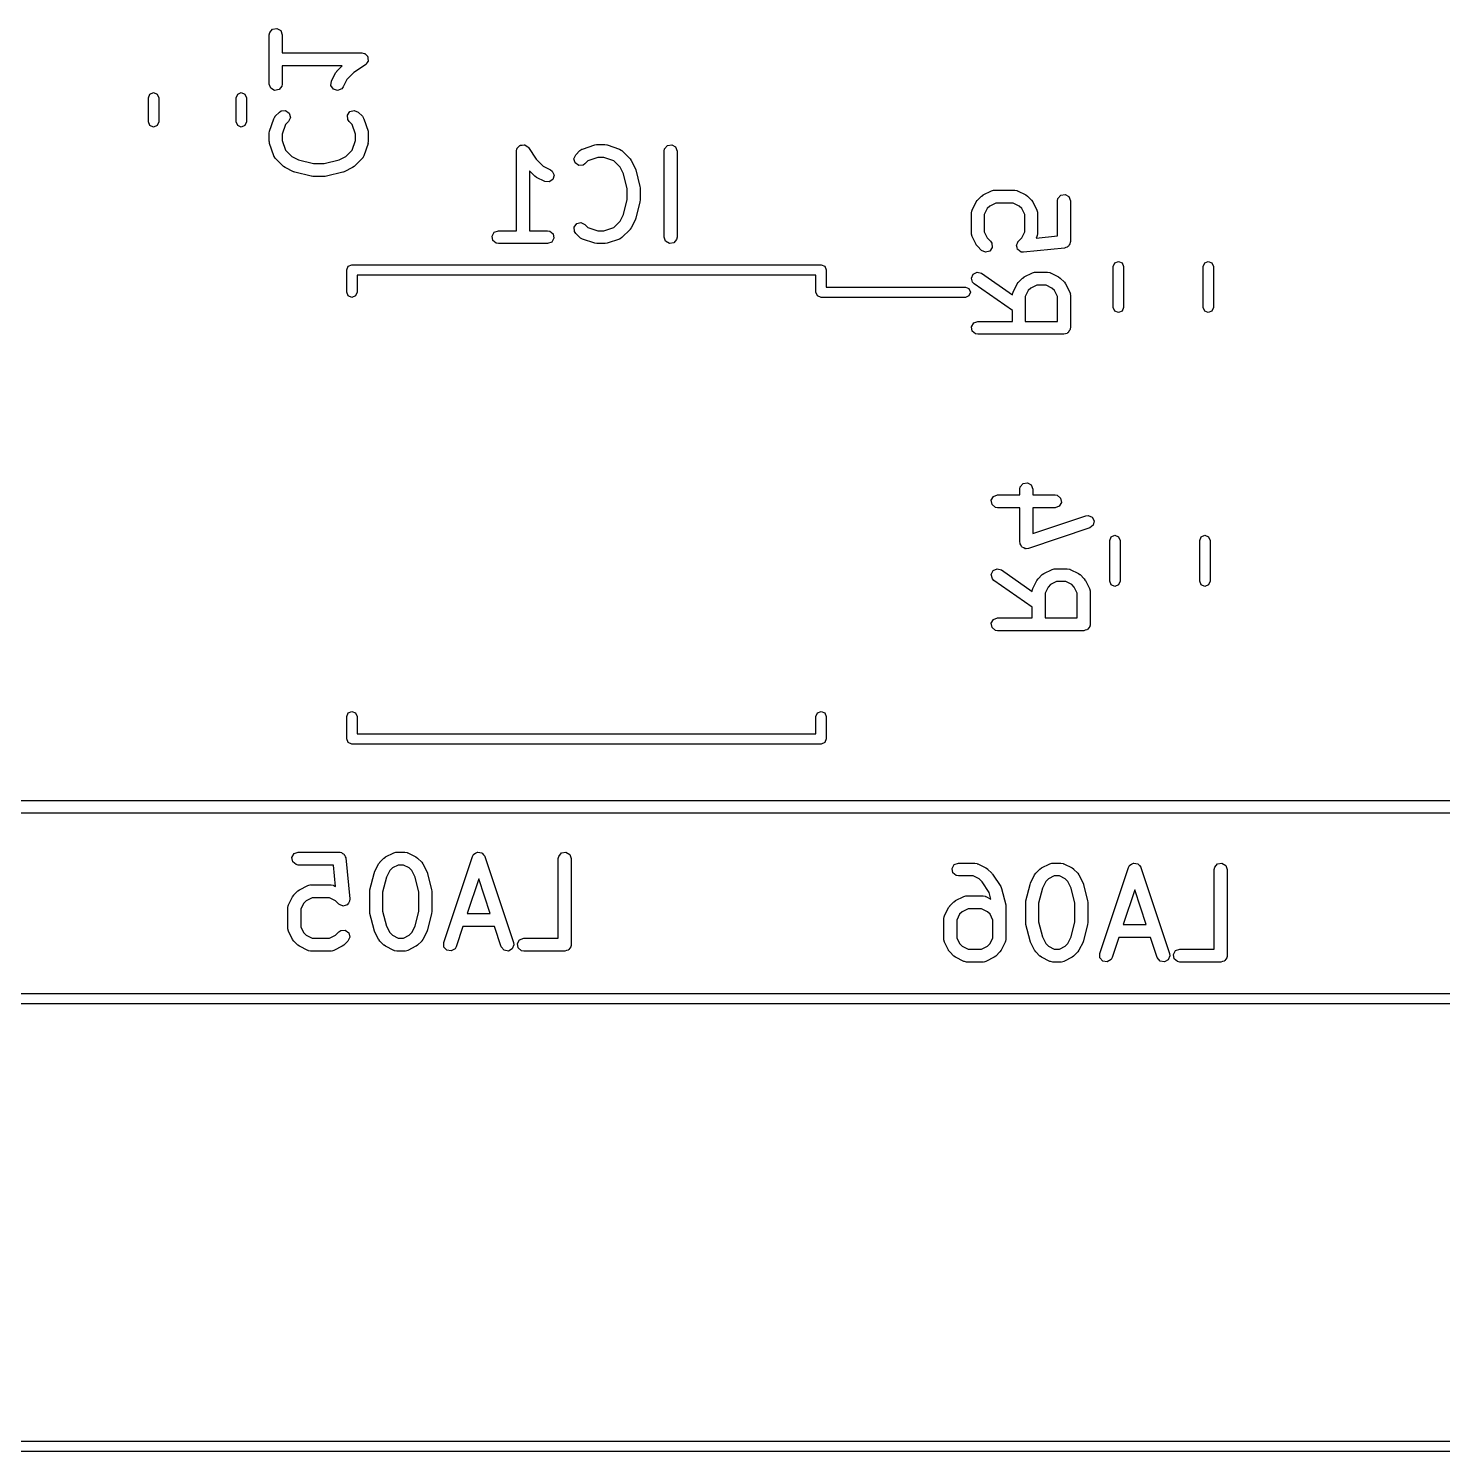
# Model space of a CAD drawing. Extents: x 4.56 to 9.29, y -6.2 to -0.8.
# Drawn here: x 7.301 to 7.948, y -1.452 to -0.801 of the extents above; entities that cross this region are included whole.
import ezdxf

# ---------------------------------------------------------------- set-up
doc = ezdxf.new("R2010")
doc.units = 0
doc.header["$MEASUREMENT"] = 0
doc.layers.add('BLACK', color=7, linetype='CONTINUOUS')

msp = doc.modelspace()

# ---------------------------------------------------------------- linework, layer by layer
at = {"layer": 'BLACK', "linetype": 'CONTINUOUS'}
for p, q in [((7.41162, -0.80371), (7.4118, -0.8027)), ((7.41162, -0.82621), (7.41162, -0.80371)), ((7.4118, -0.8027), (7.4131, -0.80115)), ((7.4131, -0.80115), (7.41509, -0.8008)), ((7.41509, -0.8008), (7.41684, -0.80181)), ((7.41684, -0.80181), (7.41753, -0.80371)), ((7.41753, -0.80371), (7.41753, -0.81201)), ((7.41753, -0.81201), (7.45394, -0.81201)), ((7.45394, -0.81201), (7.45495, -0.81219)), ((7.45495, -0.81219), (7.45508, -0.81229)), ((7.45508, -0.81229), (7.45525, -0.81231)), ((7.45525, -0.81231), (7.45584, -0.81293)), ((7.45584, -0.81293), (7.4565, -0.81348)), ((7.4565, -0.81348), (7.45653, -0.81365)), ((7.44494, -0.81791), (7.41753, -0.81791)), ((7.41753, -0.81791), (7.41753, -0.82621)), ((7.44248, -0.82037), (7.44494, -0.81791)), ((7.45558, -0.81742), (7.4502, -0.821)), ((7.45568, -0.81728), (7.45558, -0.81742)), ((7.45584, -0.81722), (7.45568, -0.81728)), ((7.45627, -0.81648), (7.45584, -0.81722)), ((7.45678, -0.81579), (7.45627, -0.81648)), ((7.45653, -0.81365), (7.45665, -0.81377)), ((7.45665, -0.81377), (7.4567, -0.81463)), ((7.4567, -0.81463), (7.45685, -0.81547)), ((7.45685, -0.81547), (7.45677, -0.81562)), ((7.45677, -0.81562), (7.45678, -0.81579)), ((7.41231, -0.82811), (7.41162, -0.82621)), ((7.41753, -0.82621), (7.41735, -0.82722)), ((7.43982, -0.8269), (7.44005, -0.82489)), ((7.44005, -0.82489), (7.44193, -0.82114)), ((7.44193, -0.82114), (7.44246, -0.82043)), ((7.44246, -0.82043), (7.44248, -0.82037)), ((7.447, -0.82421), (7.44534, -0.82753)), ((7.4502, -0.821), (7.447, -0.82421)), ((7.3563, -0.83246), (7.35699, -0.83079)), ((7.3563, -0.84353), (7.3563, -0.83246)), ((7.35699, -0.83079), (7.35866, -0.8301)), ((7.35866, -0.8301), (7.36033, -0.83079)), ((7.36033, -0.83079), (7.36102, -0.83246)), ((7.36102, -0.83246), (7.36102, -0.84353)), ((7.39646, -0.83246), (7.39715, -0.83079)), ((7.39646, -0.84353), (7.39646, -0.83246)), ((7.39715, -0.83079), (7.39882, -0.8301)), ((7.39882, -0.8301), (7.40049, -0.83079)), ((7.40049, -0.83079), (7.40118, -0.83246)), ((7.40118, -0.83246), (7.40118, -0.84353)), ((7.41406, -0.82912), (7.41231, -0.82811)), ((7.41605, -0.82877), (7.41406, -0.82912)), ((7.41735, -0.82722), (7.41605, -0.82877)), ((7.44094, -0.82858), (7.43982, -0.8269)), ((7.44287, -0.82916), (7.44094, -0.82858)), ((7.44473, -0.82835), (7.44287, -0.82916)), ((7.44534, -0.82753), (7.44473, -0.82835)), ((7.41436, -0.84099), (7.41624, -0.83912)), ((7.41624, -0.83912), (7.41708, -0.83853)), ((7.41708, -0.83853), (7.41909, -0.83836)), ((7.41909, -0.83836), (7.42074, -0.83951)), ((7.42074, -0.83951), (7.42127, -0.84146)), ((7.44734, -0.84044), (7.4485, -0.83879)), ((7.4485, -0.83879), (7.45045, -0.83827)), ((7.45045, -0.83827), (7.45228, -0.83912)), ((7.45228, -0.83912), (7.45416, -0.84099)), ((7.35699, -0.8452), (7.3563, -0.84353)), ((7.35866, -0.84589), (7.35699, -0.8452)), ((7.36033, -0.8452), (7.35866, -0.84589)), ((7.36102, -0.84353), (7.36033, -0.8452)), ((7.39715, -0.8452), (7.39646, -0.84353)), ((7.39882, -0.84589), (7.39715, -0.8452)), ((7.40049, -0.8452), (7.39882, -0.84589)), ((7.40118, -0.84353), (7.40049, -0.8452)), ((7.41177, -0.84777), (7.41365, -0.84215)), ((7.41365, -0.84215), (7.41414, -0.84125)), ((7.41414, -0.84125), (7.41429, -0.84115)), ((7.41429, -0.84115), (7.41436, -0.84099)), ((7.41903, -0.84468), (7.41753, -0.84919)), ((7.42041, -0.8433), (7.41903, -0.84468)), ((7.42127, -0.84146), (7.42041, -0.8433)), ((7.44752, -0.84246), (7.44734, -0.84044)), ((7.44811, -0.8433), (7.44752, -0.84246)), ((7.44949, -0.84468), (7.44811, -0.8433)), ((7.45099, -0.84919), (7.44949, -0.84468)), ((7.45416, -0.84099), (7.45475, -0.84183)), ((7.45475, -0.84183), (7.45476, -0.84201)), ((7.45476, -0.84201), (7.45487, -0.84215)), ((7.45487, -0.84215), (7.45675, -0.84777)), ((7.41162, -0.84871), (7.41177, -0.84784)), ((7.41162, -0.85246), (7.41162, -0.84871)), ((7.41164, -0.85252), (7.41162, -0.85246)), ((7.41177, -0.85339), (7.41164, -0.85252)), ((7.41177, -0.84784), (7.41177, -0.84777)), ((7.41753, -0.84919), (7.41753, -0.85198)), ((7.41753, -0.85198), (7.41903, -0.85649)), ((7.44949, -0.85649), (7.45099, -0.85198)), ((7.45099, -0.85198), (7.45099, -0.84919)), ((7.4569, -0.85246), (7.45674, -0.85333)), ((7.45675, -0.84777), (7.45687, -0.84865)), ((7.45687, -0.84865), (7.4569, -0.84871)), ((7.4569, -0.84871), (7.4569, -0.85246)), ((7.41365, -0.85901), (7.41177, -0.85339)), ((7.41376, -0.85915), (7.41365, -0.85901)), ((7.41377, -0.85933), (7.41376, -0.85915)), ((7.41903, -0.85649), (7.42195, -0.8594)), ((7.44657, -0.8594), (7.44949, -0.85649)), ((7.45487, -0.85901), (7.45438, -0.85992)), ((7.45675, -0.85339), (7.45487, -0.85901)), ((7.45674, -0.85333), (7.45675, -0.85339)), ((7.52468, -0.85688), (7.52486, -0.85587)), ((7.52468, -0.8933), (7.52468, -0.85688)), ((7.52486, -0.85587), (7.52497, -0.85574)), ((7.52497, -0.85574), (7.52499, -0.85557)), ((7.52499, -0.85557), (7.52561, -0.85498)), ((7.52561, -0.85498), (7.52616, -0.85433)), ((7.52616, -0.85433), (7.52632, -0.8543)), ((7.52632, -0.8543), (7.52645, -0.85418)), ((7.52645, -0.85418), (7.5273, -0.85412)), ((7.5273, -0.85412), (7.52815, -0.85397)), ((7.52815, -0.85397), (7.52829, -0.85406)), ((7.52829, -0.85406), (7.52846, -0.85405)), ((7.52846, -0.85405), (7.52915, -0.85456)), ((7.52915, -0.85456), (7.5299, -0.85498)), ((7.5299, -0.85498), (7.52995, -0.85514)), ((7.52995, -0.85514), (7.53009, -0.85524)), ((7.53009, -0.85524), (7.53368, -0.86063)), ((7.55094, -0.86037), (7.55179, -0.85854)), ((7.55179, -0.85854), (7.55367, -0.85667)), ((7.55367, -0.85667), (7.55451, -0.85608)), ((7.55451, -0.85608), (7.55468, -0.85607)), ((7.55468, -0.85607), (7.55482, -0.85596)), ((7.55482, -0.85596), (7.56045, -0.85408)), ((7.56045, -0.85408), (7.56132, -0.85395)), ((7.56132, -0.85395), (7.56138, -0.85393)), ((7.56138, -0.85393), (7.56513, -0.85393)), ((7.56513, -0.85393), (7.566, -0.85408)), ((7.566, -0.85408), (7.56606, -0.85408)), ((7.56606, -0.85408), (7.57169, -0.85596)), ((7.57169, -0.85596), (7.57259, -0.85644)), ((7.57259, -0.85644), (7.57268, -0.85659)), ((7.57268, -0.85659), (7.57284, -0.85667)), ((7.57284, -0.85667), (7.57659, -0.86042)), ((7.59217, -0.85688), (7.59235, -0.85587)), ((7.59217, -0.89625), (7.59217, -0.85688)), ((7.59235, -0.85587), (7.59365, -0.85433)), ((7.59365, -0.85433), (7.59564, -0.85397)), ((7.59564, -0.85397), (7.59739, -0.85498)), ((7.59739, -0.85498), (7.59808, -0.85688)), ((7.59808, -0.85688), (7.59808, -0.89625)), ((7.41436, -0.86017), (7.41377, -0.85933)), ((7.41811, -0.86392), (7.41436, -0.86017)), ((7.41817, -0.86394), (7.41811, -0.86392)), ((7.41888, -0.86447), (7.41817, -0.86394)), ((7.42263, -0.86635), (7.41888, -0.86447)), ((7.42195, -0.8594), (7.42498, -0.86092)), ((7.42498, -0.86092), (7.43181, -0.86263)), ((7.43181, -0.86263), (7.43671, -0.86263)), ((7.43671, -0.86263), (7.44354, -0.86092)), ((7.44354, -0.86092), (7.44657, -0.8594)), ((7.44964, -0.86447), (7.44589, -0.86635)), ((7.44968, -0.86442), (7.44964, -0.86447)), ((7.45041, -0.86392), (7.44968, -0.86442)), ((7.45416, -0.86017), (7.45041, -0.86392)), ((7.45423, -0.86001), (7.45416, -0.86017)), ((7.45438, -0.85992), (7.45423, -0.86001)), ((7.53368, -0.86063), (7.53688, -0.86383)), ((7.53688, -0.86383), (7.5402, -0.86549)), ((7.5402, -0.86549), (7.54103, -0.8661)), ((7.55146, -0.86233), (7.55094, -0.86037)), ((7.55312, -0.86348), (7.55146, -0.86233)), ((7.55513, -0.86331), (7.55312, -0.86348)), ((7.55597, -0.86272), (7.55513, -0.86331)), ((7.55735, -0.86134), (7.55597, -0.86272)), ((7.56186, -0.85984), (7.55735, -0.86134)), ((7.56465, -0.85984), (7.56186, -0.85984)), ((7.56916, -0.86134), (7.56465, -0.85984)), ((7.57208, -0.86426), (7.56916, -0.86134)), ((7.57359, -0.86729), (7.57208, -0.86426)), ((7.57659, -0.86042), (7.5771, -0.86114)), ((7.5771, -0.86114), (7.57714, -0.86119)), ((7.57714, -0.86119), (7.57902, -0.86494)), ((7.57902, -0.86494), (7.57916, -0.86542)), ((7.57916, -0.86542), (7.57924, -0.86554)), ((7.57924, -0.86554), (7.58112, -0.87304)), ((7.42277, -0.86636), (7.42263, -0.86635)), ((7.42323, -0.86657), (7.42277, -0.86636)), ((7.43073, -0.86844), (7.42323, -0.86657)), ((7.43087, -0.86843), (7.43073, -0.86844)), ((7.43145, -0.86853), (7.43087, -0.86843)), ((7.43707, -0.86853), (7.43145, -0.86853)), ((7.4372, -0.86849), (7.43707, -0.86853)), ((7.43779, -0.86844), (7.4372, -0.86849)), ((7.44529, -0.86657), (7.43779, -0.86844)), ((7.4454, -0.86649), (7.44529, -0.86657)), ((7.44589, -0.86635), (7.4454, -0.86649)), ((7.53305, -0.86834), (7.53059, -0.86589)), ((7.53059, -0.86589), (7.53059, -0.8933)), ((7.5331, -0.86837), (7.53305, -0.86834)), ((7.53381, -0.8689), (7.5331, -0.86837)), ((7.53756, -0.87077), (7.53381, -0.8689)), ((7.53957, -0.871), (7.53756, -0.87077)), ((7.54125, -0.86989), (7.53957, -0.871)), ((7.54103, -0.8661), (7.54183, -0.86795)), ((7.54183, -0.86795), (7.54125, -0.86989)), ((7.5753, -0.87412), (7.57359, -0.86729)), ((7.5753, -0.87902), (7.5753, -0.87412)), ((7.58112, -0.87304), (7.58116, -0.87363)), ((7.58116, -0.87363), (7.58121, -0.87376)), ((7.58121, -0.87376), (7.58121, -0.87938)), ((7.73542, -0.87939), (7.7373, -0.87751)), ((7.7373, -0.87751), (7.73802, -0.87701)), ((7.73802, -0.87701), (7.73807, -0.87696)), ((7.73807, -0.87696), (7.74182, -0.87509)), ((7.74182, -0.87509), (7.7428, -0.87479)), ((7.7428, -0.87479), (7.74297, -0.87484)), ((7.74297, -0.87484), (7.74314, -0.87477)), ((7.74314, -0.87477), (7.75251, -0.87477)), ((7.75251, -0.87477), (7.75352, -0.87495)), ((7.75352, -0.87495), (7.75366, -0.87507)), ((7.75366, -0.87507), (7.75383, -0.87509)), ((7.75383, -0.87509), (7.75758, -0.87696)), ((7.75758, -0.87696), (7.75829, -0.87749)), ((7.75829, -0.87749), (7.75835, -0.87751)), ((7.75835, -0.87751), (7.76022, -0.87939)), ((7.77205, -0.8796), (7.77223, -0.87859)), ((7.77223, -0.87859), (7.77353, -0.87705)), ((7.77353, -0.87705), (7.77552, -0.87669)), ((7.77552, -0.87669), (7.77727, -0.8777)), ((7.77727, -0.8777), (7.77796, -0.8796)), ((7.57359, -0.88585), (7.5753, -0.87902)), ((7.58112, -0.8801), (7.57924, -0.8876)), ((7.58121, -0.87938), (7.5811, -0.87996)), ((7.5811, -0.87996), (7.58112, -0.8801)), ((7.73268, -0.88523), (7.73286, -0.88422)), ((7.73268, -0.8946), (7.73268, -0.88523)), ((7.73286, -0.88422), (7.73298, -0.88408)), ((7.73298, -0.88408), (7.733, -0.88391)), ((7.733, -0.88391), (7.73487, -0.88016)), ((7.73487, -0.88016), (7.7354, -0.87945)), ((7.7354, -0.87945), (7.73542, -0.87939)), ((7.73994, -0.88323), (7.73859, -0.88592)), ((7.74114, -0.88203), (7.73994, -0.88323)), ((7.74383, -0.88068), (7.74114, -0.88203)), ((7.75181, -0.88068), (7.74383, -0.88068)), ((7.75451, -0.88203), (7.75181, -0.88068)), ((7.75571, -0.88323), (7.75451, -0.88203)), ((7.75706, -0.88592), (7.75571, -0.88323)), ((7.76022, -0.87939), (7.76073, -0.88011)), ((7.76073, -0.88011), (7.76078, -0.88016)), ((7.76078, -0.88016), (7.76265, -0.88391)), ((7.76265, -0.88391), (7.76294, -0.88489)), ((7.76294, -0.88489), (7.7629, -0.88506)), ((7.7629, -0.88506), (7.76296, -0.88523)), ((7.76296, -0.88523), (7.76296, -0.8946)), ((7.77205, -0.89568), (7.77205, -0.8796)), ((7.77796, -0.8796), (7.77796, -0.89835)), ((7.55103, -0.89174), (7.55219, -0.89008)), ((7.5512, -0.89375), (7.55103, -0.89174)), ((7.55219, -0.89008), (7.55414, -0.88956)), ((7.55414, -0.88956), (7.55597, -0.89042)), ((7.55597, -0.89042), (7.55735, -0.8918)), ((7.56916, -0.8918), (7.57208, -0.88888)), ((7.57208, -0.88888), (7.57359, -0.88585)), ((7.57902, -0.8882), (7.57714, -0.89195)), ((7.57903, -0.88806), (7.57902, -0.8882)), ((7.57924, -0.8876), (7.57903, -0.88806)), ((7.73859, -0.88592), (7.73859, -0.8939)), ((7.75706, -0.8939), (7.75706, -0.88592)), ((7.51348, -0.89574), (7.51449, -0.89399)), ((7.51383, -0.89773), (7.51348, -0.89574)), ((7.51538, -0.89903), (7.51383, -0.89773)), ((7.51449, -0.89399), (7.51639, -0.8933)), ((7.51639, -0.8933), (7.52468, -0.8933)), ((7.53059, -0.8933), (7.53888, -0.8933)), ((7.53888, -0.8933), (7.53989, -0.89348)), ((7.53989, -0.89348), (7.54144, -0.89478)), ((7.54179, -0.89677), (7.54078, -0.89851)), ((7.54144, -0.89478), (7.54179, -0.89677)), ((7.55179, -0.89459), (7.5512, -0.89375)), ((7.55367, -0.89647), (7.55179, -0.89459)), ((7.55383, -0.89654), (7.55367, -0.89647)), ((7.55392, -0.89669), (7.55383, -0.89654)), ((7.55482, -0.89718), (7.55392, -0.89669)), ((7.56045, -0.89905), (7.55482, -0.89718)), ((7.55735, -0.8918), (7.56186, -0.8933)), ((7.56186, -0.8933), (7.56465, -0.8933)), ((7.56465, -0.8933), (7.56916, -0.8918)), ((7.57169, -0.89718), (7.56606, -0.89905)), ((7.57183, -0.89707), (7.57169, -0.89718)), ((7.572, -0.89705), (7.57183, -0.89707)), ((7.57284, -0.89647), (7.572, -0.89705)), ((7.57659, -0.89272), (7.57284, -0.89647)), ((7.57662, -0.89266), (7.57659, -0.89272)), ((7.57714, -0.89195), (7.57662, -0.89266)), ((7.59286, -0.89815), (7.59217, -0.89625)), ((7.59461, -0.89916), (7.59286, -0.89815)), ((7.5979, -0.89726), (7.5966, -0.89881)), ((7.59808, -0.89625), (7.5979, -0.89726)), ((7.73274, -0.89477), (7.73268, -0.8946)), ((7.7327, -0.89494), (7.73274, -0.89477)), ((7.733, -0.89592), (7.7327, -0.89494)), ((7.73487, -0.89967), (7.733, -0.89592)), ((7.73859, -0.8939), (7.73994, -0.8966)), ((7.73994, -0.8966), (7.74147, -0.89814)), ((7.74147, -0.89814), (7.74206, -0.89898)), ((7.75374, -0.89907), (7.75415, -0.89816)), ((7.75415, -0.89816), (7.75416, -0.89815)), ((7.75416, -0.89815), (7.75417, -0.89814)), ((7.75417, -0.89814), (7.75571, -0.8966)), ((7.75571, -0.8966), (7.75706, -0.8939)), ((7.76228, -0.89666), (7.77205, -0.89568)), ((7.76265, -0.89592), (7.76228, -0.89666)), ((7.76267, -0.89575), (7.76265, -0.89592)), ((7.76278, -0.89561), (7.76267, -0.89575)), ((7.76296, -0.8946), (7.76278, -0.89561)), ((7.51639, -0.89921), (7.51538, -0.89903)), ((7.53888, -0.89921), (7.51639, -0.89921)), ((7.54078, -0.89851), (7.53888, -0.89921)), ((7.56051, -0.89905), (7.56045, -0.89905)), ((7.56138, -0.89921), (7.56051, -0.89905)), ((7.56513, -0.89921), (7.56138, -0.89921)), ((7.56519, -0.89918), (7.56513, -0.89921)), ((7.56606, -0.89905), (7.56519, -0.89918)), ((7.5966, -0.89881), (7.59461, -0.89916)), ((7.73492, -0.89972), (7.73487, -0.89967)), ((7.73542, -0.90044), (7.73492, -0.89972)), ((7.7373, -0.90231), (7.73542, -0.90044)), ((7.73913, -0.90317), (7.7373, -0.90231)), ((7.74108, -0.90264), (7.73913, -0.90317)), ((7.74224, -0.90099), (7.74108, -0.90264)), ((7.74206, -0.89898), (7.74224, -0.90099)), ((7.75331, -0.9), (7.75332, -0.89999)), ((7.75358, -0.90096), (7.75331, -0.9)), ((7.75332, -0.89997), (7.75374, -0.89907)), ((7.75332, -0.89999), (7.75332, -0.89997)), ((7.75384, -0.90192), (7.75358, -0.90096)), ((7.75386, -0.90193), (7.75384, -0.90192)), ((7.75386, -0.90195), (7.75386, -0.90193)), ((7.75468, -0.90251), (7.75386, -0.90195)), ((7.7555, -0.90308), (7.75468, -0.90251)), ((7.75551, -0.90308), (7.7555, -0.90308)), ((7.75553, -0.90309), (7.75551, -0.90308)), ((7.75655, -0.90316), (7.75553, -0.90309)), ((7.7753, -0.90129), (7.75655, -0.90316)), ((7.77587, -0.90102), (7.7753, -0.90129)), ((7.77648, -0.90091), (7.77587, -0.90102)), ((7.77675, -0.90059), (7.77648, -0.90091)), ((7.77712, -0.90041), (7.77675, -0.90059)), ((7.77738, -0.89984), (7.77712, -0.90041)), ((7.77778, -0.89936), (7.77738, -0.89984)), ((7.7779, -0.89868), (7.77778, -0.89936)), ((7.77795, -0.89857), (7.7779, -0.89868)), ((7.77796, -0.89835), (7.77793, -0.8985)), ((7.77793, -0.8985), (7.77795, -0.89857)), ((7.44705, -0.91122), (7.44774, -0.90955)), ((7.44705, -0.92146), (7.44705, -0.91122)), ((7.44774, -0.90955), (7.44941, -0.90886)), ((7.44941, -0.90886), (7.55669, -0.90886)), ((7.55669, -0.90886), (7.66398, -0.90886)), ((7.66398, -0.90886), (7.66565, -0.90955)), ((7.66565, -0.90955), (7.66634, -0.91122)), ((7.66634, -0.91122), (7.66634, -0.91909)), ((7.79754, -0.90975), (7.79823, -0.90808)), ((7.79754, -0.92844), (7.79754, -0.90975)), ((7.79823, -0.90808), (7.7999, -0.90739)), ((7.7999, -0.90739), (7.80157, -0.90808)), ((7.80157, -0.90808), (7.80226, -0.90975)), ((7.80226, -0.90975), (7.80226, -0.92844)), ((7.83868, -0.90975), (7.83937, -0.90808)), ((7.83868, -0.92844), (7.83868, -0.90975)), ((7.83937, -0.90808), (7.84104, -0.90739)), ((7.84104, -0.90739), (7.84271, -0.90808)), ((7.84271, -0.90808), (7.84341, -0.90975)), ((7.84341, -0.90975), (7.84341, -0.92844)), ((7.55669, -0.91358), (7.45177, -0.91358)), ((7.45177, -0.91358), (7.45177, -0.92146)), ((7.66161, -0.91358), (7.55669, -0.91358)), ((7.66161, -0.92146), (7.66161, -0.91358)), ((7.7327, -0.91497), (7.73355, -0.91314)), ((7.73322, -0.91692), (7.7327, -0.91497)), ((7.73394, -0.91764), (7.73322, -0.91692)), ((7.73355, -0.91314), (7.73538, -0.91228)), ((7.75143, -0.92988), (7.73394, -0.91764)), ((7.73538, -0.91228), (7.73733, -0.9128)), ((7.73733, -0.9128), (7.75144, -0.92268)), ((7.75174, -0.9214), (7.75362, -0.91765)), ((7.75362, -0.91765), (7.75414, -0.91694)), ((7.75414, -0.91694), (7.75417, -0.91688)), ((7.75417, -0.91688), (7.75605, -0.91501)), ((7.75605, -0.91501), (7.75677, -0.9145)), ((7.75677, -0.9145), (7.75681, -0.91446)), ((7.75681, -0.91446), (7.76056, -0.91258)), ((7.76056, -0.91258), (7.76155, -0.91229)), ((7.76155, -0.91229), (7.76172, -0.91233)), ((7.76172, -0.91233), (7.76188, -0.91227)), ((7.76188, -0.91227), (7.76751, -0.91227)), ((7.76751, -0.91227), (7.76852, -0.91245)), ((7.76852, -0.91245), (7.76865, -0.91256)), ((7.76865, -0.91256), (7.76883, -0.91258)), ((7.76883, -0.91258), (7.77258, -0.91446)), ((7.77258, -0.91446), (7.77329, -0.91498)), ((7.77329, -0.91498), (7.77335, -0.91501)), ((7.77335, -0.91501), (7.77522, -0.91688)), ((7.77522, -0.91688), (7.77573, -0.91761)), ((7.77573, -0.91761), (7.77577, -0.91765)), ((7.77577, -0.91765), (7.77765, -0.9214)), ((7.44774, -0.92313), (7.44705, -0.92146)), ((7.44941, -0.92382), (7.44774, -0.92313)), ((7.45108, -0.92313), (7.44941, -0.92382)), ((7.45177, -0.92146), (7.45108, -0.92313)), ((7.66231, -0.92313), (7.66161, -0.92146)), ((7.66398, -0.92382), (7.66231, -0.92313)), ((7.72992, -0.92382), (7.66398, -0.92382)), ((7.66634, -0.91909), (7.72992, -0.91909)), ((7.72992, -0.91909), (7.73159, -0.91979)), ((7.73159, -0.92313), (7.72992, -0.92382)), ((7.73159, -0.91979), (7.73228, -0.92146)), ((7.73228, -0.92146), (7.73159, -0.92313)), ((7.75144, -0.92268), (7.75161, -0.92171)), ((7.75161, -0.92171), (7.75172, -0.92158)), ((7.75172, -0.92158), (7.75174, -0.9214)), ((7.75869, -0.92072), (7.75734, -0.92342)), ((7.75734, -0.92342), (7.75734, -0.93477)), ((7.75988, -0.91952), (7.75869, -0.92072)), ((7.76258, -0.91818), (7.75988, -0.91952)), ((7.76681, -0.91818), (7.76258, -0.91818)), ((7.76951, -0.91952), (7.76681, -0.91818)), ((7.77071, -0.92072), (7.76951, -0.91952)), ((7.77205, -0.92342), (7.77071, -0.92072)), ((7.77205, -0.93477), (7.77205, -0.92342)), ((7.77765, -0.9214), (7.77794, -0.92238)), ((7.77794, -0.92238), (7.7779, -0.92256)), ((7.7779, -0.92256), (7.77796, -0.92272)), ((7.77796, -0.92272), (7.77796, -0.93772)), ((7.75143, -0.93477), (7.75143, -0.92988)), ((7.79823, -0.93011), (7.79754, -0.92844)), ((7.7999, -0.9308), (7.79823, -0.93011)), ((7.80157, -0.93011), (7.7999, -0.9308)), ((7.80226, -0.92844), (7.80157, -0.93011)), ((7.83937, -0.93011), (7.83868, -0.92844)), ((7.84104, -0.9308), (7.83937, -0.93011)), ((7.84271, -0.93011), (7.84104, -0.9308)), ((7.84341, -0.92844), (7.84271, -0.93011)), ((7.73273, -0.93721), (7.73374, -0.93546)), ((7.73308, -0.9392), (7.73273, -0.93721)), ((7.73374, -0.93546), (7.73564, -0.93477)), ((7.73564, -0.93477), (7.75143, -0.93477)), ((7.75734, -0.93477), (7.77205, -0.93477)), ((7.73463, -0.94049), (7.73308, -0.9392)), ((7.73564, -0.94067), (7.73463, -0.94049)), ((7.77501, -0.94067), (7.73564, -0.94067)), ((7.77573, -0.94041), (7.77501, -0.94067)), ((7.77648, -0.94028), (7.77573, -0.94041)), ((7.77665, -0.94007), (7.77648, -0.94028)), ((7.77691, -0.93998), (7.77665, -0.94007)), ((7.77729, -0.93932), (7.77691, -0.93998)), ((7.77778, -0.93873), (7.77729, -0.93932)), ((7.77785, -0.93835), (7.77778, -0.93873)), ((7.77792, -0.93823), (7.77785, -0.93835)), ((7.77796, -0.93772), (7.77789, -0.9381)), ((7.77789, -0.9381), (7.77792, -0.93823)), ((7.75504, -1.01047), (7.75634, -1.00893)), ((7.75634, -1.00893), (7.75833, -1.00857)), ((7.75833, -1.00857), (7.76008, -1.00958)), ((7.74178, -1.01659), (7.74279, -1.01485)), ((7.74279, -1.01485), (7.74469, -1.01415)), ((7.74469, -1.01415), (7.75486, -1.01415)), ((7.75486, -1.01148), (7.75504, -1.01047)), ((7.75486, -1.01415), (7.75486, -1.01148)), ((7.76008, -1.00958), (7.76077, -1.01148)), ((7.76077, -1.01148), (7.76077, -1.01415)), ((7.76077, -1.01415), (7.77094, -1.01415)), ((7.77094, -1.01415), (7.77195, -1.01433)), ((7.77195, -1.01433), (7.7735, -1.01563)), ((7.74213, -1.01858), (7.74178, -1.01659)), ((7.74368, -1.01988), (7.74213, -1.01858)), ((7.74469, -1.02006), (7.74368, -1.01988)), ((7.75486, -1.02006), (7.74469, -1.02006)), ((7.75486, -1.03585), (7.75486, -1.02006)), ((7.77094, -1.02006), (7.76077, -1.02006)), ((7.76077, -1.02006), (7.76077, -1.03176)), ((7.77284, -1.01937), (7.77094, -1.02006)), ((7.77385, -1.01762), (7.77284, -1.01937)), ((7.7735, -1.01563), (7.77385, -1.01762)), ((7.76077, -1.03176), (7.785, -1.02368)), ((7.785, -1.02368), (7.78602, -1.02353)), ((7.78602, -1.02353), (7.7879, -1.02427)), ((7.78845, -1.02803), (7.78687, -1.02928)), ((7.7879, -1.02427), (7.78886, -1.02605)), ((7.78886, -1.02605), (7.78845, -1.02803)), ((7.78687, -1.02928), (7.75875, -1.03866)), ((7.79596, -1.03495), (7.79666, -1.03328)), ((7.79596, -1.05363), (7.79596, -1.03495)), ((7.79666, -1.03328), (7.79833, -1.03259)), ((7.79833, -1.03259), (7.8, -1.03328)), ((7.8, -1.03328), (7.80069, -1.03495)), ((7.80069, -1.03495), (7.80069, -1.05363)), ((7.83711, -1.03495), (7.8378, -1.03328)), ((7.83711, -1.05363), (7.83711, -1.03495)), ((7.8378, -1.03328), (7.83947, -1.03259)), ((7.83947, -1.03259), (7.84114, -1.03328)), ((7.84114, -1.03328), (7.84183, -1.03495)), ((7.84183, -1.03495), (7.84183, -1.05363)), ((7.75494, -1.03607), (7.75486, -1.03585)), ((7.75489, -1.03629), (7.75494, -1.03607)), ((7.75528, -1.037), (7.75489, -1.03629)), ((7.75555, -1.03775), (7.75528, -1.037)), ((7.75575, -1.03787), (7.75555, -1.03775)), ((7.75586, -1.03806), (7.75575, -1.03787)), ((7.75661, -1.03836), (7.75586, -1.03806)), ((7.7573, -1.03876), (7.75661, -1.03836)), ((7.75753, -1.03872), (7.7573, -1.03876)), ((7.75773, -1.03881), (7.75753, -1.03872)), ((7.75875, -1.03866), (7.75773, -1.03881)), ((7.7426, -1.04877), (7.74443, -1.04791)), ((7.74443, -1.04791), (7.74639, -1.04843)), ((7.76962, -1.04821), (7.7706, -1.04792)), ((7.7706, -1.04792), (7.77077, -1.04796)), ((7.77077, -1.04796), (7.77094, -1.0479)), ((7.77094, -1.0479), (7.77656, -1.0479)), ((7.77656, -1.0479), (7.77757, -1.04808)), ((7.74175, -1.0506), (7.7426, -1.04877)), ((7.74227, -1.05255), (7.74175, -1.0506)), ((7.743, -1.05327), (7.74227, -1.05255)), ((7.76049, -1.06551), (7.743, -1.05327)), ((7.74639, -1.04843), (7.76049, -1.05831)), ((7.7608, -1.05703), (7.76267, -1.05328)), ((7.76267, -1.05328), (7.7632, -1.05257)), ((7.7632, -1.05257), (7.76323, -1.05251)), ((7.76323, -1.05251), (7.7651, -1.05064)), ((7.7651, -1.05064), (7.76582, -1.05013)), ((7.76582, -1.05013), (7.76587, -1.05009)), ((7.76587, -1.05009), (7.76962, -1.04821)), ((7.77164, -1.05381), (7.76894, -1.05515)), ((7.77587, -1.05381), (7.77164, -1.05381)), ((7.77856, -1.05515), (7.77587, -1.05381)), ((7.77757, -1.04808), (7.77771, -1.04819)), ((7.77771, -1.04819), (7.77788, -1.04821)), ((7.77788, -1.04821), (7.78163, -1.05009)), ((7.78163, -1.05009), (7.78234, -1.05061)), ((7.78234, -1.05061), (7.7824, -1.05064)), ((7.7824, -1.05064), (7.78428, -1.05251)), ((7.78428, -1.05251), (7.78478, -1.05324)), ((7.78478, -1.05324), (7.78483, -1.05328)), ((7.78483, -1.05328), (7.7867, -1.05703)), ((7.79666, -1.0553), (7.79596, -1.05363)), ((7.80069, -1.05363), (7.8, -1.0553)), ((7.8378, -1.0553), (7.83711, -1.05363)), ((7.84183, -1.05363), (7.84114, -1.0553)), ((7.76049, -1.05831), (7.76067, -1.05734)), ((7.76067, -1.05734), (7.76078, -1.05721)), ((7.76078, -1.05721), (7.7608, -1.05703)), ((7.76774, -1.05635), (7.76639, -1.05905)), ((7.76639, -1.05905), (7.76639, -1.0704)), ((7.76894, -1.05515), (7.76774, -1.05635)), ((7.77976, -1.05635), (7.77856, -1.05515)), ((7.78111, -1.05905), (7.77976, -1.05635)), ((7.78111, -1.0704), (7.78111, -1.05905)), ((7.7867, -1.05703), (7.787, -1.05801)), ((7.787, -1.05801), (7.78695, -1.05819)), ((7.78695, -1.05819), (7.78701, -1.05835)), ((7.78701, -1.05835), (7.78701, -1.07335)), ((7.79833, -1.05599), (7.79666, -1.0553)), ((7.8, -1.0553), (7.79833, -1.05599)), ((7.83947, -1.05599), (7.8378, -1.0553)), ((7.84114, -1.0553), (7.83947, -1.05599)), ((7.76049, -1.0704), (7.76049, -1.06551)), ((7.74178, -1.07284), (7.74279, -1.07109)), ((7.74213, -1.07483), (7.74178, -1.07284)), ((7.74279, -1.07109), (7.74469, -1.0704)), ((7.74469, -1.0704), (7.76049, -1.0704)), ((7.76639, -1.0704), (7.78111, -1.0704)), ((7.7869, -1.07398), (7.78684, -1.07436)), ((7.78697, -1.07386), (7.7869, -1.07398)), ((7.78701, -1.07335), (7.78695, -1.07373)), ((7.78695, -1.07373), (7.78697, -1.07386)), ((7.74368, -1.07612), (7.74213, -1.07483)), ((7.74469, -1.0763), (7.74368, -1.07612)), ((7.78406, -1.0763), (7.74469, -1.0763)), ((7.78478, -1.07604), (7.78406, -1.0763)), ((7.78554, -1.07591), (7.78478, -1.07604)), ((7.78571, -1.0757), (7.78554, -1.07591)), ((7.78596, -1.07561), (7.78571, -1.0757)), ((7.78634, -1.07495), (7.78596, -1.07561)), ((7.78684, -1.07436), (7.78634, -1.07495)), ((7.44705, -1.11555), (7.44774, -1.11388)), ((7.44705, -1.12579), (7.44705, -1.11555)), ((7.44774, -1.11388), (7.44941, -1.11319)), ((7.44941, -1.11319), (7.45108, -1.11388)), ((7.45108, -1.11388), (7.45177, -1.11555)), ((7.45177, -1.11555), (7.45177, -1.12343)), ((7.66161, -1.11555), (7.66231, -1.11388)), ((7.66161, -1.12343), (7.66161, -1.11555)), ((7.66231, -1.11388), (7.66398, -1.11319)), ((7.66398, -1.11319), (7.66565, -1.11388)), ((7.66565, -1.11388), (7.66634, -1.11555)), ((7.66634, -1.11555), (7.66634, -1.12579)), ((7.44774, -1.12746), (7.44705, -1.12579)), ((7.45177, -1.12343), (7.55669, -1.12343)), ((7.55669, -1.12343), (7.66161, -1.12343)), ((7.66634, -1.12579), (7.66565, -1.12746)), ((7.44941, -1.12815), (7.44774, -1.12746)), ((7.55669, -1.12815), (7.44941, -1.12815)), ((7.66398, -1.12815), (7.55669, -1.12815)), ((7.66565, -1.12746), (7.66398, -1.12815)), ((6.60551, -1.1539), (9.29079, -1.1539)), ((9.28783, -1.1598), (6.60846, -1.1598)), ((7.42298, -1.17824), (7.42488, -1.17755)), ((7.42488, -1.17755), (7.44363, -1.17755)), ((7.44363, -1.17755), (7.44378, -1.17758)), ((7.44378, -1.17758), (7.44385, -1.17756)), ((7.44385, -1.17756), (7.44396, -1.17761)), ((7.44396, -1.17761), (7.44464, -1.17773)), ((7.44464, -1.17773), (7.44512, -1.17813)), ((7.44512, -1.17813), (7.44569, -1.17839)), ((7.46481, -1.17974), (7.46856, -1.17786)), ((7.46856, -1.17786), (7.46954, -1.17757)), ((7.46954, -1.17757), (7.46971, -1.17761)), ((7.46971, -1.17761), (7.46988, -1.17755)), ((7.46988, -1.17755), (7.47363, -1.17755)), ((7.47363, -1.17755), (7.47464, -1.17773)), ((7.47464, -1.17773), (7.47477, -1.17784)), ((7.47477, -1.17784), (7.47495, -1.17786)), ((7.47495, -1.17786), (7.4787, -1.17974)), ((7.50516, -1.17855), (7.50598, -1.1781)), ((7.50598, -1.1781), (7.50678, -1.17761)), ((7.50678, -1.17761), (7.50686, -1.17762)), ((7.50686, -1.17762), (7.50694, -1.17758)), ((7.50694, -1.17758), (7.50785, -1.17777)), ((7.50785, -1.17777), (7.50878, -1.17791)), ((7.50878, -1.17791), (7.50883, -1.17797)), ((7.50883, -1.17797), (7.50892, -1.17799)), ((7.50892, -1.17799), (7.5095, -1.17872)), ((7.54397, -1.17949), (7.54526, -1.17795)), ((7.54526, -1.17795), (7.54725, -1.1776)), ((7.54725, -1.1776), (7.549, -1.17861)), ((7.42197, -1.17999), (7.42298, -1.17824)), ((7.42232, -1.18198), (7.42197, -1.17999)), ((7.42387, -1.18328), (7.42232, -1.18198)), ((7.42488, -1.18346), (7.42387, -1.18328)), ((7.44096, -1.18346), (7.42488, -1.18346)), ((7.44193, -1.19323), (7.44096, -1.18346)), ((7.44569, -1.17839), (7.44587, -1.17876)), ((7.44587, -1.17876), (7.44619, -1.17903)), ((7.44619, -1.17903), (7.44629, -1.17965)), ((7.44629, -1.17965), (7.44657, -1.18021)), ((7.44657, -1.18021), (7.44844, -1.19896)), ((7.45974, -1.18668), (7.46161, -1.18293)), ((7.46161, -1.18293), (7.46214, -1.18222)), ((7.46214, -1.18222), (7.46216, -1.18217)), ((7.46216, -1.18217), (7.46404, -1.18029)), ((7.46404, -1.18029), (7.46476, -1.17979)), ((7.46476, -1.17979), (7.46481, -1.17974)), ((7.47057, -1.18346), (7.46788, -1.18481)), ((7.47293, -1.18346), (7.47057, -1.18346)), ((7.47563, -1.18481), (7.47293, -1.18346)), ((7.4787, -1.17974), (7.4794, -1.18026)), ((7.4794, -1.18026), (7.47946, -1.18029)), ((7.47946, -1.18029), (7.48134, -1.18217)), ((7.48134, -1.18217), (7.48184, -1.18289)), ((7.48184, -1.18289), (7.48189, -1.18293)), ((7.48189, -1.18293), (7.48377, -1.18668)), ((7.49145, -1.21894), (7.50457, -1.17957)), ((7.50457, -1.17957), (7.50506, -1.17867)), ((7.50506, -1.17867), (7.50513, -1.17862)), ((7.50513, -1.17862), (7.50516, -1.17855)), ((7.5095, -1.17872), (7.51012, -1.17942)), ((7.51012, -1.17942), (7.51012, -1.1795)), ((7.51012, -1.1795), (7.51017, -1.17957)), ((7.51017, -1.17957), (7.5233, -1.21894)), ((7.54379, -1.1805), (7.54397, -1.17949)), ((7.54379, -1.21692), (7.54379, -1.1805)), ((7.549, -1.17861), (7.54969, -1.1805)), ((7.54969, -1.1805), (7.54969, -1.21987)), ((7.72385, -1.18499), (7.72486, -1.18324)), ((7.72486, -1.18324), (7.72676, -1.18255)), ((7.72676, -1.18255), (7.73426, -1.18255)), ((7.73426, -1.18255), (7.73526, -1.18273)), ((7.73526, -1.18273), (7.7354, -1.18284)), ((7.7354, -1.18284), (7.73558, -1.18286)), ((7.73558, -1.18286), (7.73933, -1.18474)), ((7.76481, -1.18474), (7.76856, -1.18286)), ((7.76856, -1.18286), (7.76954, -1.18257)), ((7.76954, -1.18257), (7.76971, -1.18261)), ((7.76971, -1.18261), (7.76988, -1.18255)), ((7.76988, -1.18255), (7.77363, -1.18255)), ((7.77363, -1.18255), (7.77463, -1.18273)), ((7.77463, -1.18273), (7.77477, -1.18284)), ((7.77477, -1.18284), (7.77495, -1.18286)), ((7.77495, -1.18286), (7.7787, -1.18474)), ((7.79145, -1.22394), (7.80457, -1.18457)), ((7.80457, -1.18457), (7.80506, -1.18367)), ((7.80506, -1.18367), (7.80513, -1.18362)), ((7.80513, -1.18362), (7.80516, -1.18355)), ((7.80516, -1.18355), (7.80598, -1.1831)), ((7.80598, -1.1831), (7.80678, -1.18261)), ((7.80678, -1.18261), (7.80686, -1.18262)), ((7.80686, -1.18262), (7.80694, -1.18258)), ((7.80694, -1.18258), (7.80785, -1.18277)), ((7.80785, -1.18277), (7.80878, -1.18291)), ((7.80878, -1.18291), (7.80883, -1.18297)), ((7.80883, -1.18297), (7.80892, -1.18299)), ((7.80892, -1.18299), (7.8095, -1.18372)), ((7.8095, -1.18372), (7.81012, -1.18442)), ((7.81012, -1.18442), (7.81012, -1.1845)), ((7.81012, -1.1845), (7.81017, -1.18457)), ((7.81017, -1.18457), (7.8233, -1.22394)), ((7.84379, -1.1855), (7.84397, -1.18449)), ((7.84397, -1.18449), (7.84526, -1.18295)), ((7.84526, -1.18295), (7.84725, -1.1826)), ((7.84725, -1.1826), (7.849, -1.18361)), ((7.849, -1.18361), (7.84969, -1.1855)), ((7.45764, -1.19479), (7.45951, -1.18729)), ((7.45951, -1.18729), (7.45972, -1.18682)), ((7.45972, -1.18682), (7.45974, -1.18668)), ((7.46516, -1.18903), (7.46345, -1.19587)), ((7.46668, -1.186), (7.46516, -1.18903)), ((7.46788, -1.18481), (7.46668, -1.186)), ((7.47682, -1.186), (7.47563, -1.18481)), ((7.47834, -1.18903), (7.47682, -1.186)), ((7.48005, -1.19587), (7.47834, -1.18903)), ((7.48377, -1.18668), (7.48391, -1.18717)), ((7.48391, -1.18717), (7.48399, -1.18729)), ((7.48399, -1.18729), (7.48586, -1.19479)), ((7.50737, -1.18984), (7.50209, -1.20567)), ((7.51265, -1.20567), (7.50737, -1.18984)), ((7.7242, -1.18698), (7.72385, -1.18499)), ((7.72575, -1.18828), (7.7242, -1.18698)), ((7.72676, -1.18846), (7.72575, -1.18828)), ((7.73356, -1.18846), (7.72676, -1.18846)), ((7.73626, -1.18981), (7.73356, -1.18846)), ((7.73758, -1.19114), (7.73626, -1.18981)), ((7.74089, -1.19609), (7.73758, -1.19114)), ((7.73933, -1.18474), (7.74003, -1.18526)), ((7.74003, -1.18526), (7.74009, -1.18529)), ((7.74009, -1.18529), (7.74197, -1.18717)), ((7.74197, -1.18717), (7.74223, -1.18753)), ((7.74223, -1.18753), (7.74234, -1.18762)), ((7.74234, -1.18762), (7.74609, -1.19324)), ((7.75974, -1.19168), (7.76161, -1.18793)), ((7.76161, -1.18793), (7.76214, -1.18722)), ((7.76214, -1.18722), (7.76216, -1.18717)), ((7.76216, -1.18717), (7.76404, -1.18529)), ((7.76404, -1.18529), (7.76476, -1.18479)), ((7.76476, -1.18479), (7.76481, -1.18474)), ((7.76668, -1.191), (7.76516, -1.19403)), ((7.76788, -1.18981), (7.76668, -1.191)), ((7.77057, -1.18846), (7.76788, -1.18981)), ((7.77293, -1.18846), (7.77057, -1.18846)), ((7.77563, -1.18981), (7.77293, -1.18846)), ((7.77682, -1.191), (7.77563, -1.18981)), ((7.77834, -1.19403), (7.77682, -1.191)), ((7.7787, -1.18474), (7.7794, -1.18526)), ((7.7794, -1.18526), (7.77946, -1.18529)), ((7.77946, -1.18529), (7.78134, -1.18717)), ((7.78134, -1.18717), (7.78184, -1.18789)), ((7.78184, -1.18789), (7.78189, -1.18793)), ((7.78189, -1.18793), (7.78377, -1.19168)), ((7.84379, -1.22192), (7.84379, -1.1855)), ((7.84969, -1.1855), (7.84969, -1.22487)), ((7.42224, -1.19793), (7.42277, -1.19722)), ((7.42277, -1.19722), (7.42279, -1.19716)), ((7.42279, -1.19716), (7.42467, -1.19529)), ((7.42467, -1.19529), (7.42539, -1.19478)), ((7.42539, -1.19478), (7.42544, -1.19474)), ((7.42544, -1.19474), (7.42918, -1.19286)), ((7.42918, -1.19286), (7.43017, -1.19257)), ((7.43017, -1.19257), (7.43034, -1.19261)), ((7.43034, -1.19261), (7.43051, -1.19255)), ((7.43051, -1.19255), (7.43988, -1.19255)), ((7.43988, -1.19255), (7.44089, -1.19273)), ((7.44089, -1.19273), (7.44102, -1.19284)), ((7.44102, -1.19284), (7.4412, -1.19286)), ((7.4412, -1.19286), (7.44193, -1.19323)), ((7.45755, -1.1955), (7.45765, -1.19492)), ((7.45755, -1.20488), (7.45755, -1.1955)), ((7.45765, -1.19492), (7.45764, -1.19479)), ((7.46345, -1.19587), (7.46345, -1.20451)), ((7.48005, -1.20451), (7.48005, -1.19587)), ((7.48586, -1.19479), (7.4859, -1.19537)), ((7.4859, -1.19537), (7.48595, -1.1955)), ((7.48595, -1.1955), (7.48595, -1.20488)), ((7.72918, -1.19786), (7.73017, -1.19757)), ((7.73017, -1.19757), (7.73034, -1.19761)), ((7.73034, -1.19761), (7.73051, -1.19755)), ((7.73051, -1.19755), (7.738, -1.19755)), ((7.738, -1.19755), (7.73901, -1.19773)), ((7.74162, -1.19901), (7.74089, -1.19609)), ((7.74609, -1.19324), (7.74648, -1.19415)), ((7.74648, -1.19415), (7.74649, -1.19416)), ((7.74649, -1.19416), (7.74837, -1.20166)), ((7.75764, -1.19979), (7.75951, -1.19229)), ((7.75951, -1.19229), (7.75972, -1.19182)), ((7.75972, -1.19182), (7.75974, -1.19168)), ((7.76516, -1.19403), (7.76345, -1.20087)), ((7.78005, -1.20087), (7.77834, -1.19403)), ((7.78377, -1.19168), (7.78391, -1.19217)), ((7.78391, -1.19217), (7.78399, -1.19229)), ((7.78399, -1.19229), (7.78586, -1.19979)), ((7.80737, -1.19484), (7.80209, -1.21067)), ((7.81265, -1.21067), (7.80737, -1.19484)), ((7.42005, -1.203), (7.42023, -1.20199)), ((7.42005, -1.21238), (7.42005, -1.203)), ((7.42023, -1.20199), (7.42035, -1.20186)), ((7.42035, -1.20186), (7.42037, -1.20168)), ((7.42037, -1.20168), (7.42224, -1.19793)), ((7.42731, -1.201), (7.42596, -1.2037)), ((7.42596, -1.2037), (7.42596, -1.21168)), ((7.42851, -1.1998), (7.42731, -1.201)), ((7.4312, -1.19846), (7.42851, -1.1998)), ((7.43918, -1.19846), (7.4312, -1.19846)), ((7.44188, -1.1998), (7.43918, -1.19846)), ((7.44342, -1.20134), (7.44188, -1.1998)), ((7.44343, -1.20135), (7.44342, -1.20134)), ((7.44344, -1.20137), (7.44343, -1.20135)), ((7.44435, -1.20177), (7.44344, -1.20137)), ((7.44525, -1.20219), (7.44435, -1.20177)), ((7.44526, -1.20219), (7.44525, -1.20219)), ((7.44528, -1.2022), (7.44526, -1.20219)), ((7.44624, -1.20193), (7.44528, -1.2022)), ((7.4472, -1.20167), (7.44624, -1.20193)), ((7.44721, -1.20166), (7.4472, -1.20167)), ((7.44723, -1.20165), (7.44721, -1.20166)), ((7.44779, -1.20083), (7.44723, -1.20165)), ((7.44836, -1.20002), (7.44779, -1.20083)), ((7.44836, -1.19998), (7.44835, -1.2)), ((7.44835, -1.2), (7.44836, -1.20002)), ((7.44844, -1.19896), (7.44836, -1.19998)), ((7.72037, -1.20668), (7.72224, -1.20293)), ((7.72224, -1.20293), (7.72277, -1.20222)), ((7.72277, -1.20222), (7.72279, -1.20216)), ((7.72279, -1.20216), (7.72467, -1.20029)), ((7.72467, -1.20029), (7.72539, -1.19978)), ((7.72539, -1.19978), (7.72544, -1.19974)), ((7.72544, -1.19974), (7.72918, -1.19786)), ((7.7312, -1.20346), (7.72851, -1.2048)), ((7.73731, -1.20346), (7.7312, -1.20346)), ((7.74, -1.2048), (7.73731, -1.20346)), ((7.73901, -1.19773), (7.73915, -1.19784)), ((7.73915, -1.19784), (7.73933, -1.19786)), ((7.73933, -1.19786), (7.74162, -1.19901)), ((7.74837, -1.20166), (7.74841, -1.20225)), ((7.74841, -1.20225), (7.74846, -1.20238)), ((7.74846, -1.20238), (7.74846, -1.21738)), ((7.75755, -1.2005), (7.75765, -1.19992)), ((7.75755, -1.20988), (7.75755, -1.2005)), ((7.75765, -1.19992), (7.75764, -1.19979)), ((7.76345, -1.20087), (7.76345, -1.20951)), ((7.78005, -1.20951), (7.78005, -1.20087)), ((7.78586, -1.19979), (7.7859, -1.20037)), ((7.7859, -1.20037), (7.78595, -1.2005)), ((7.78595, -1.2005), (7.78595, -1.20988)), ((7.4576, -1.205), (7.45755, -1.20488)), ((7.45764, -1.20559), (7.4576, -1.205)), ((7.45951, -1.21309), (7.45764, -1.20559)), ((7.46345, -1.20451), (7.46516, -1.21135)), ((7.47834, -1.21135), (7.48005, -1.20451)), ((7.48586, -1.20559), (7.48399, -1.21309)), ((7.48595, -1.20488), (7.48585, -1.20546)), ((7.48585, -1.20546), (7.48586, -1.20559)), ((7.50209, -1.20567), (7.51265, -1.20567)), ((7.72005, -1.208), (7.72023, -1.20699)), ((7.72005, -1.21738), (7.72005, -1.208)), ((7.72023, -1.20699), (7.72035, -1.20686)), ((7.72035, -1.20686), (7.72037, -1.20668)), ((7.72731, -1.206), (7.72596, -1.2087)), ((7.72596, -1.2087), (7.72596, -1.21668)), ((7.72851, -1.2048), (7.72731, -1.206)), ((7.7412, -1.206), (7.74, -1.2048)), ((7.74255, -1.2087), (7.7412, -1.206)), ((7.74255, -1.21668), (7.74255, -1.2087)), ((7.7576, -1.21), (7.75755, -1.20988)), ((7.75764, -1.21059), (7.7576, -1.21)), ((7.75951, -1.21809), (7.75764, -1.21059)), ((7.76345, -1.20951), (7.76516, -1.21635)), ((7.77834, -1.21635), (7.78005, -1.20951)), ((7.78586, -1.21059), (7.78399, -1.21809)), ((7.78595, -1.20988), (7.78585, -1.21046)), ((7.78585, -1.21046), (7.78586, -1.21059)), ((7.80209, -1.21067), (7.81265, -1.21067)), ((7.42011, -1.21254), (7.42005, -1.21238)), ((7.42007, -1.21271), (7.42011, -1.21254)), ((7.42037, -1.2137), (7.42007, -1.21271)), ((7.42224, -1.21745), (7.42037, -1.2137)), ((7.42596, -1.21168), (7.42731, -1.21438)), ((7.42731, -1.21438), (7.42851, -1.21557)), ((7.42851, -1.21557), (7.4312, -1.21692)), ((7.4312, -1.21692), (7.43918, -1.21692)), ((7.43918, -1.21692), (7.44188, -1.21557)), ((7.44188, -1.21557), (7.44342, -1.21404)), ((7.44342, -1.21404), (7.44426, -1.21345)), ((7.44426, -1.21345), (7.44627, -1.21327)), ((7.44627, -1.21327), (7.44792, -1.21443)), ((7.44845, -1.21638), (7.44759, -1.21821)), ((7.44792, -1.21443), (7.44845, -1.21638)), ((7.45959, -1.21321), (7.45951, -1.21309)), ((7.45974, -1.2137), (7.45959, -1.21321)), ((7.46161, -1.21745), (7.45974, -1.2137)), ((7.46516, -1.21135), (7.46668, -1.21438)), ((7.46668, -1.21438), (7.46788, -1.21557)), ((7.46788, -1.21557), (7.47057, -1.21692)), ((7.47057, -1.21692), (7.47293, -1.21692)), ((7.47293, -1.21692), (7.47563, -1.21557)), ((7.47563, -1.21557), (7.47682, -1.21438)), ((7.47682, -1.21438), (7.47834, -1.21135)), ((7.48377, -1.2137), (7.48189, -1.21745)), ((7.48378, -1.21356), (7.48377, -1.2137)), ((7.48399, -1.21309), (7.48378, -1.21356)), ((7.50013, -1.21158), (7.49705, -1.22081)), ((7.51462, -1.21158), (7.50013, -1.21158)), ((7.51769, -1.22081), (7.51462, -1.21158)), ((7.5261, -1.21761), (7.52799, -1.21692)), ((7.52799, -1.21692), (7.54379, -1.21692)), ((7.72596, -1.21668), (7.72731, -1.21938)), ((7.7412, -1.21938), (7.74255, -1.21668)), ((7.76516, -1.21635), (7.76668, -1.21938)), ((7.77682, -1.21938), (7.77834, -1.21635)), ((7.80013, -1.21658), (7.79705, -1.22581)), ((7.81462, -1.21658), (7.80013, -1.21658)), ((7.81769, -1.22581), (7.81462, -1.21658)), ((7.42229, -1.21749), (7.42224, -1.21745)), ((7.42279, -1.21821), (7.42229, -1.21749)), ((7.42467, -1.22009), (7.42279, -1.21821)), ((7.42473, -1.22012), (7.42467, -1.22009)), ((7.42544, -1.22064), (7.42473, -1.22012)), ((7.42918, -1.22252), (7.42544, -1.22064)), ((7.42936, -1.22254), (7.42918, -1.22252)), ((7.4295, -1.22265), (7.42936, -1.22254)), ((7.43051, -1.22283), (7.4295, -1.22265)), ((7.43988, -1.22283), (7.43051, -1.22283)), ((7.44005, -1.22277), (7.43988, -1.22283)), ((7.44022, -1.22281), (7.44005, -1.22277)), ((7.4412, -1.22252), (7.44022, -1.22281)), ((7.44495, -1.22064), (7.4412, -1.22252)), ((7.44499, -1.22059), (7.44495, -1.22064)), ((7.44572, -1.22009), (7.44499, -1.22059)), ((7.44759, -1.21821), (7.44572, -1.22009)), ((7.46166, -1.21749), (7.46161, -1.21745)), ((7.46216, -1.21821), (7.46166, -1.21749)), ((7.46404, -1.22009), (7.46216, -1.21821)), ((7.4641, -1.22012), (7.46404, -1.22009)), ((7.46481, -1.22064), (7.4641, -1.22012)), ((7.46856, -1.22252), (7.46481, -1.22064)), ((7.46873, -1.22254), (7.46856, -1.22252)), ((7.46887, -1.22265), (7.46873, -1.22254)), ((7.46988, -1.22283), (7.46887, -1.22265)), ((7.47363, -1.22283), (7.46988, -1.22283)), ((7.47379, -1.22277), (7.47363, -1.22283)), ((7.47396, -1.22281), (7.47379, -1.22277)), ((7.47495, -1.22252), (7.47396, -1.22281)), ((7.4787, -1.22064), (7.47495, -1.22252)), ((7.47874, -1.22059), (7.4787, -1.22064)), ((7.47946, -1.22009), (7.47874, -1.22059)), ((7.48134, -1.21821), (7.47946, -1.22009)), ((7.48136, -1.21815), (7.48134, -1.21821)), ((7.48189, -1.21745), (7.48136, -1.21815)), ((7.4915, -1.22096), (7.49145, -1.21894)), ((7.49284, -1.22247), (7.4915, -1.22096)), ((7.49484, -1.22277), (7.49284, -1.22247)), ((7.49656, -1.22171), (7.49484, -1.22277)), ((7.49705, -1.22081), (7.49656, -1.22171)), ((7.51895, -1.22239), (7.51769, -1.22081)), ((7.52093, -1.2228), (7.51895, -1.22239)), ((7.5227, -1.22183), (7.52093, -1.2228)), ((7.52345, -1.21996), (7.5227, -1.22183)), ((7.5233, -1.21894), (7.52345, -1.21996)), ((7.52509, -1.21936), (7.5261, -1.21761)), ((7.52544, -1.22135), (7.52509, -1.21936)), ((7.52698, -1.22265), (7.52544, -1.22135)), ((7.52799, -1.22283), (7.52698, -1.22265)), ((7.54674, -1.22283), (7.52799, -1.22283)), ((7.54746, -1.22257), (7.54674, -1.22283)), ((7.54822, -1.22243), (7.54746, -1.22257)), ((7.54839, -1.22223), (7.54822, -1.22243)), ((7.54864, -1.22214), (7.54839, -1.22223)), ((7.54902, -1.22147), (7.54864, -1.22214)), ((7.54952, -1.22088), (7.54902, -1.22147)), ((7.54958, -1.2205), (7.54952, -1.22088)), ((7.54965, -1.22039), (7.54958, -1.2205)), ((7.54969, -1.21987), (7.54963, -1.22026)), ((7.54963, -1.22026), (7.54965, -1.22039)), ((7.72011, -1.21754), (7.72005, -1.21738)), ((7.72007, -1.21771), (7.72011, -1.21754)), ((7.72037, -1.2187), (7.72007, -1.21771)), ((7.72224, -1.22245), (7.72037, -1.2187)), ((7.72229, -1.22249), (7.72224, -1.22245)), ((7.72279, -1.22321), (7.72229, -1.22249)), ((7.72467, -1.22509), (7.72279, -1.22321)), ((7.72731, -1.21938), (7.72851, -1.22057)), ((7.72851, -1.22057), (7.7312, -1.22192)), ((7.7312, -1.22192), (7.73731, -1.22192)), ((7.73731, -1.22192), (7.74, -1.22057)), ((7.74, -1.22057), (7.7412, -1.21938)), ((7.74572, -1.22321), (7.74384, -1.22509)), ((7.74574, -1.22315), (7.74572, -1.22321)), ((7.74627, -1.22245), (7.74574, -1.22315)), ((7.74814, -1.2187), (7.74627, -1.22245)), ((7.74816, -1.21852), (7.74814, -1.2187)), ((7.74828, -1.21839), (7.74816, -1.21852)), ((7.74846, -1.21738), (7.74828, -1.21839)), ((7.75959, -1.21821), (7.75951, -1.21809)), ((7.75974, -1.2187), (7.75959, -1.21821)), ((7.76161, -1.22245), (7.75974, -1.2187)), ((7.76166, -1.22249), (7.76161, -1.22245)), ((7.76216, -1.22321), (7.76166, -1.22249)), ((7.76404, -1.22509), (7.76216, -1.22321)), ((7.76668, -1.21938), (7.76788, -1.22057)), ((7.76788, -1.22057), (7.77057, -1.22192)), ((7.77057, -1.22192), (7.77293, -1.22192)), ((7.77293, -1.22192), (7.77563, -1.22057)), ((7.77563, -1.22057), (7.77682, -1.21938)), ((7.78134, -1.22321), (7.77946, -1.22509)), ((7.78136, -1.22315), (7.78134, -1.22321)), ((7.78189, -1.22245), (7.78136, -1.22315)), ((7.78377, -1.2187), (7.78189, -1.22245)), ((7.78378, -1.21856), (7.78377, -1.2187)), ((7.78399, -1.21809), (7.78378, -1.21856)), ((7.82509, -1.22436), (7.8261, -1.22261)), ((7.8261, -1.22261), (7.82799, -1.22192)), ((7.82799, -1.22192), (7.84379, -1.22192)), ((7.72473, -1.22512), (7.72467, -1.22509)), ((7.72544, -1.22564), (7.72473, -1.22512)), ((7.72918, -1.22752), (7.72544, -1.22564)), ((7.72936, -1.22754), (7.72918, -1.22752)), ((7.7295, -1.22765), (7.72936, -1.22754)), ((7.73051, -1.22783), (7.7295, -1.22765)), ((7.738, -1.22783), (7.73051, -1.22783)), ((7.73817, -1.22777), (7.738, -1.22783)), ((7.73834, -1.22781), (7.73817, -1.22777)), ((7.73933, -1.22752), (7.73834, -1.22781)), ((7.74307, -1.22564), (7.73933, -1.22752)), ((7.74312, -1.22559), (7.74307, -1.22564)), ((7.74384, -1.22509), (7.74312, -1.22559)), ((7.7641, -1.22512), (7.76404, -1.22509)), ((7.76481, -1.22564), (7.7641, -1.22512)), ((7.76856, -1.22752), (7.76481, -1.22564)), ((7.76873, -1.22754), (7.76856, -1.22752)), ((7.76887, -1.22765), (7.76873, -1.22754)), ((7.76988, -1.22783), (7.76887, -1.22765)), ((7.77363, -1.22783), (7.76988, -1.22783)), ((7.77379, -1.22777), (7.77363, -1.22783)), ((7.77396, -1.22781), (7.77379, -1.22777)), ((7.77495, -1.22752), (7.77396, -1.22781)), ((7.7787, -1.22564), (7.77495, -1.22752)), ((7.77874, -1.22559), (7.7787, -1.22564)), ((7.77946, -1.22509), (7.77874, -1.22559)), ((7.7915, -1.22596), (7.79145, -1.22394)), ((7.79284, -1.22747), (7.7915, -1.22596)), ((7.79484, -1.22777), (7.79284, -1.22747)), ((7.79656, -1.22671), (7.79484, -1.22777)), ((7.79705, -1.22581), (7.79656, -1.22671)), ((7.81895, -1.22739), (7.81769, -1.22581)), ((7.82093, -1.2278), (7.81895, -1.22739)), ((7.8227, -1.22683), (7.82093, -1.2278)), ((7.82345, -1.22496), (7.8227, -1.22683)), ((7.8233, -1.22394), (7.82345, -1.22496)), ((7.82544, -1.22635), (7.82509, -1.22436)), ((7.82698, -1.22765), (7.82544, -1.22635)), ((7.82799, -1.22783), (7.82698, -1.22765)), ((7.84674, -1.22783), (7.82799, -1.22783)), ((7.84746, -1.22757), (7.84674, -1.22783)), ((7.84822, -1.22743), (7.84746, -1.22757)), ((7.84839, -1.22723), (7.84822, -1.22743)), ((7.84864, -1.22714), (7.84839, -1.22723)), ((7.84902, -1.22647), (7.84864, -1.22714)), ((7.84952, -1.22588), (7.84902, -1.22647)), ((7.84958, -1.2255), (7.84952, -1.22588)), ((7.84965, -1.22539), (7.84958, -1.2255)), ((7.84969, -1.22487), (7.84963, -1.22526)), ((7.84963, -1.22526), (7.84965, -1.22539)), ((6.796, -1.24228), (8.69836, -1.24228)), ((8.696, -1.247), (6.79836, -1.247)), ((6.696, -1.447), (8.696, -1.447)), ((8.69836, -1.45172), (6.69364, -1.45172))]:
    msp.add_line(p, q, dxfattribs=at)

doc.saveas('drawing.dxf')
